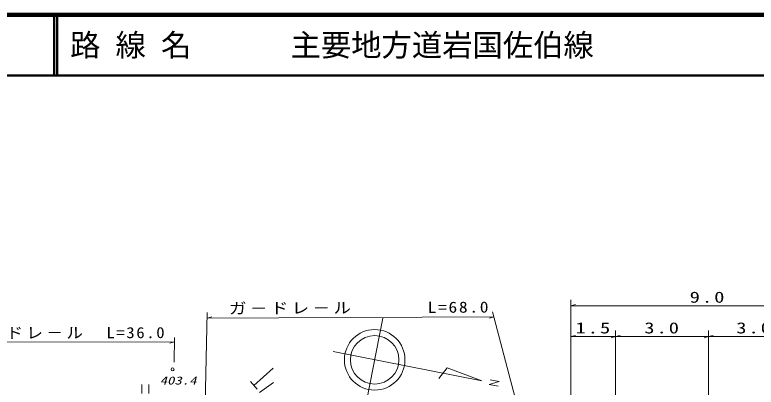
# Model space of a CAD drawing. Units: millimetres, scale not verified. Extents: x -24973 to 615027, y -198662 to 161338.
# Drawn here: x 106292 to 228540, y 99858 to 161338 of the extents above; entities that cross this region are included whole.
import ezdxf
from ezdxf.enums import TextEntityAlignment as Align

# ---------------------------------------------------------------- set-up
doc = ezdxf.new("R2010")
doc.units = ezdxf.units.MM
doc.header["$LTSCALE"] = 1000
for name, color, linetype, lineweight in [('M-TTL', 2, 'Continuous', 140), ('M-TTL-LINE', 7, 'Continuous', 50), ('S-BGD', 1, 'Continuous', 13), ('S-BGD-CRST', 4, 'Continuous', 13), ('S-BGD-HTXT', 6, 'Continuous', 13)]:
    doc.layers.add(name, color=color, linetype=linetype, lineweight=lineweight)
doc.layers.add('M-TTL-TXT', color=7, linetype='Continuous')
doc.styles.add('ＭＳ ゴシック', font='')
doc.styles.get('ＭＳ ゴシック').set_extended_font_data('MS Gothic')

# ---------------------------------------------------------------- blocks, each defined once
blk = doc.blocks.new('BUHIN115')
at = {"layer": 'S-BGD'}
for p, q in [((-578, 750), (-578, -750)), ((574, -750), (574, 750))]:
    blk.add_line(p, q, dxfattribs=at)
blk = doc.blocks.new('BUHIN271')
at = {"layer": 'S-BGD'}
blk.add_circle((0, 0), 249, dxfattribs=at)
blk = doc.blocks.new('BUHIN300')
at = {"layer": 'S-BGD-CRST'}
blk.add_line((0, 0), (750, 216), dxfattribs=at)
blk = doc.blocks.new('BUHIN301')
at = {"layer": 'S-BGD-CRST'}
blk.add_line((0, 0), (-750, -216), dxfattribs=at)

msp = doc.modelspace()

# ---------------------------------------------------------------- linework, layer by layer
at = {"layer": 'M-TTL'}
msp.add_line((615027, 161338), (-24973, 161338), dxfattribs=at)
at = {"layer": 'M-TTL-LINE'}
for p, q in [((112777, 161338), (112777, 151338)), ((113277, 161338), (113277, 151338)), ((-24973, 151338), (615027, 151338))]:
    msp.add_line(p, q, dxfattribs=at)
at = {"layer": 'S-BGD'}
for p, q in [((164284, 97508), (166979, 111247)), ((183295, 100913), (158762, 105725)), ((145698, 100163), (148868, 102981)), ((177600, 103049), (176233, 101279)), ((183295, 100913), (177600, 103049)), ((145141, 100789), (146254, 99537)), ((146663, 98979), (148932, 100639)), ((186170, 100794), (184497, 100306)), ((184497, 100306), (186019, 100016)), ((184656, 101091), (186170, 100794))]:
    msp.add_line(p, q, dxfattribs=at)
for radius in [5000, 4000]:
    msp.add_circle((165631, 104378), radius, dxfattribs=at)
at = {"layer": 'S-BGD-CRST'}
for p, q in [((198004, 95311), (198004, 114275)), ((198004, 113275), (243027, 113275)), ((205367, 109203), (205367, 95311)), ((220690, 109203), (220690, 95311)), ((198004, 108203), (205367, 108203)), ((205367, 108203), (220690, 108203)), ((220690, 108203), (235695, 108203))]:
    msp.add_line(p, q, dxfattribs=at)
at = {"layer": 'S-BGD-HTXT'}
for p, q in [((137395, 85483), (138025, 112203)), ((138003, 111248), (185298, 111486)), ((138003, 111248), (138752, 111467)), ((185298, 111486), (184549, 111266)), ((200170, 54880), (185081, 112311)), ((132562, 104011), (132623, 108053)), ((96813, 107280), (132612, 107320)), ((132612, 107320), (131862, 107104))]:
    msp.add_line(p, q, dxfattribs=at)

# ---------------------------------------------------------------- block references
for name, p in [('BUHIN300', (198004, 113275)), ('BUHIN300', (198004, 108203)), ('BUHIN301', (205367, 108203)), ('BUHIN300', (205367, 108203)), ('BUHIN301', (220690, 108203)), ('BUHIN300', (220690, 108203)), ('BUHIN271', (132306, 102797)), ('BUHIN115', (127793, 99566))]:
    msp.add_blockref(name, p)

# ---------------------------------------------------------------- texts
at = {"layer": 'M-TTL-TXT', "style": 'ＭＳ ゴシック'}
for s, p in [('路 線 名', (115406, 156338)), ('主要地方道岩国佐伯線', (151761, 156338))]:
    msp.add_text(s, height=3666, dxfattribs=at).set_placement(p, align=Align.MIDDLE_LEFT)
at = {"layer": 'S-BGD', "style": 'ＭＳ ゴシック', "oblique": 15, "width": 1.35}
msp.add_text('403.4', height=1320, dxfattribs=at).set_placement((130193, 99901), align=Align.BOTTOM_LEFT)
at = {"layer": 'S-BGD-CRST', "char_height": 1833, "attachment_point": 7, "style": 'ＭＳ ゴシック'}
for s, insert in [('\\T1.2;\\W1.35;9.0', (217578, 113775)), ('\\T1.2;\\W1.35;1.5', (198748, 108703)), ('\\T1.2;\\W1.35;3.0', (210091, 108703)), ('\\T1.2;\\W1.35;3.0', (225255, 108703))]:
    msp.add_mtext(s, dxfattribs=dict(at, insert=insert))
at = {"layer": 'S-BGD-HTXT', "char_height": 1833, "attachment_point": 7, "style": 'ＭＳ ゴシック'}
for s, insert, rotation in [('\\T1.2;\\W1.15;ガ－ドレ－ル\\~\\~\\~\\~\\~\u3000L=68.0', (141610, 111847), 0.3), ('\\T1.2;\\W1.1;ガ－ドレ－ル\u3000L=36.0', (98285, 107795), 0.1)]:
    msp.add_mtext(s, dxfattribs=dict(at, insert=insert, rotation=rotation))

doc.saveas('drawing.dxf')
